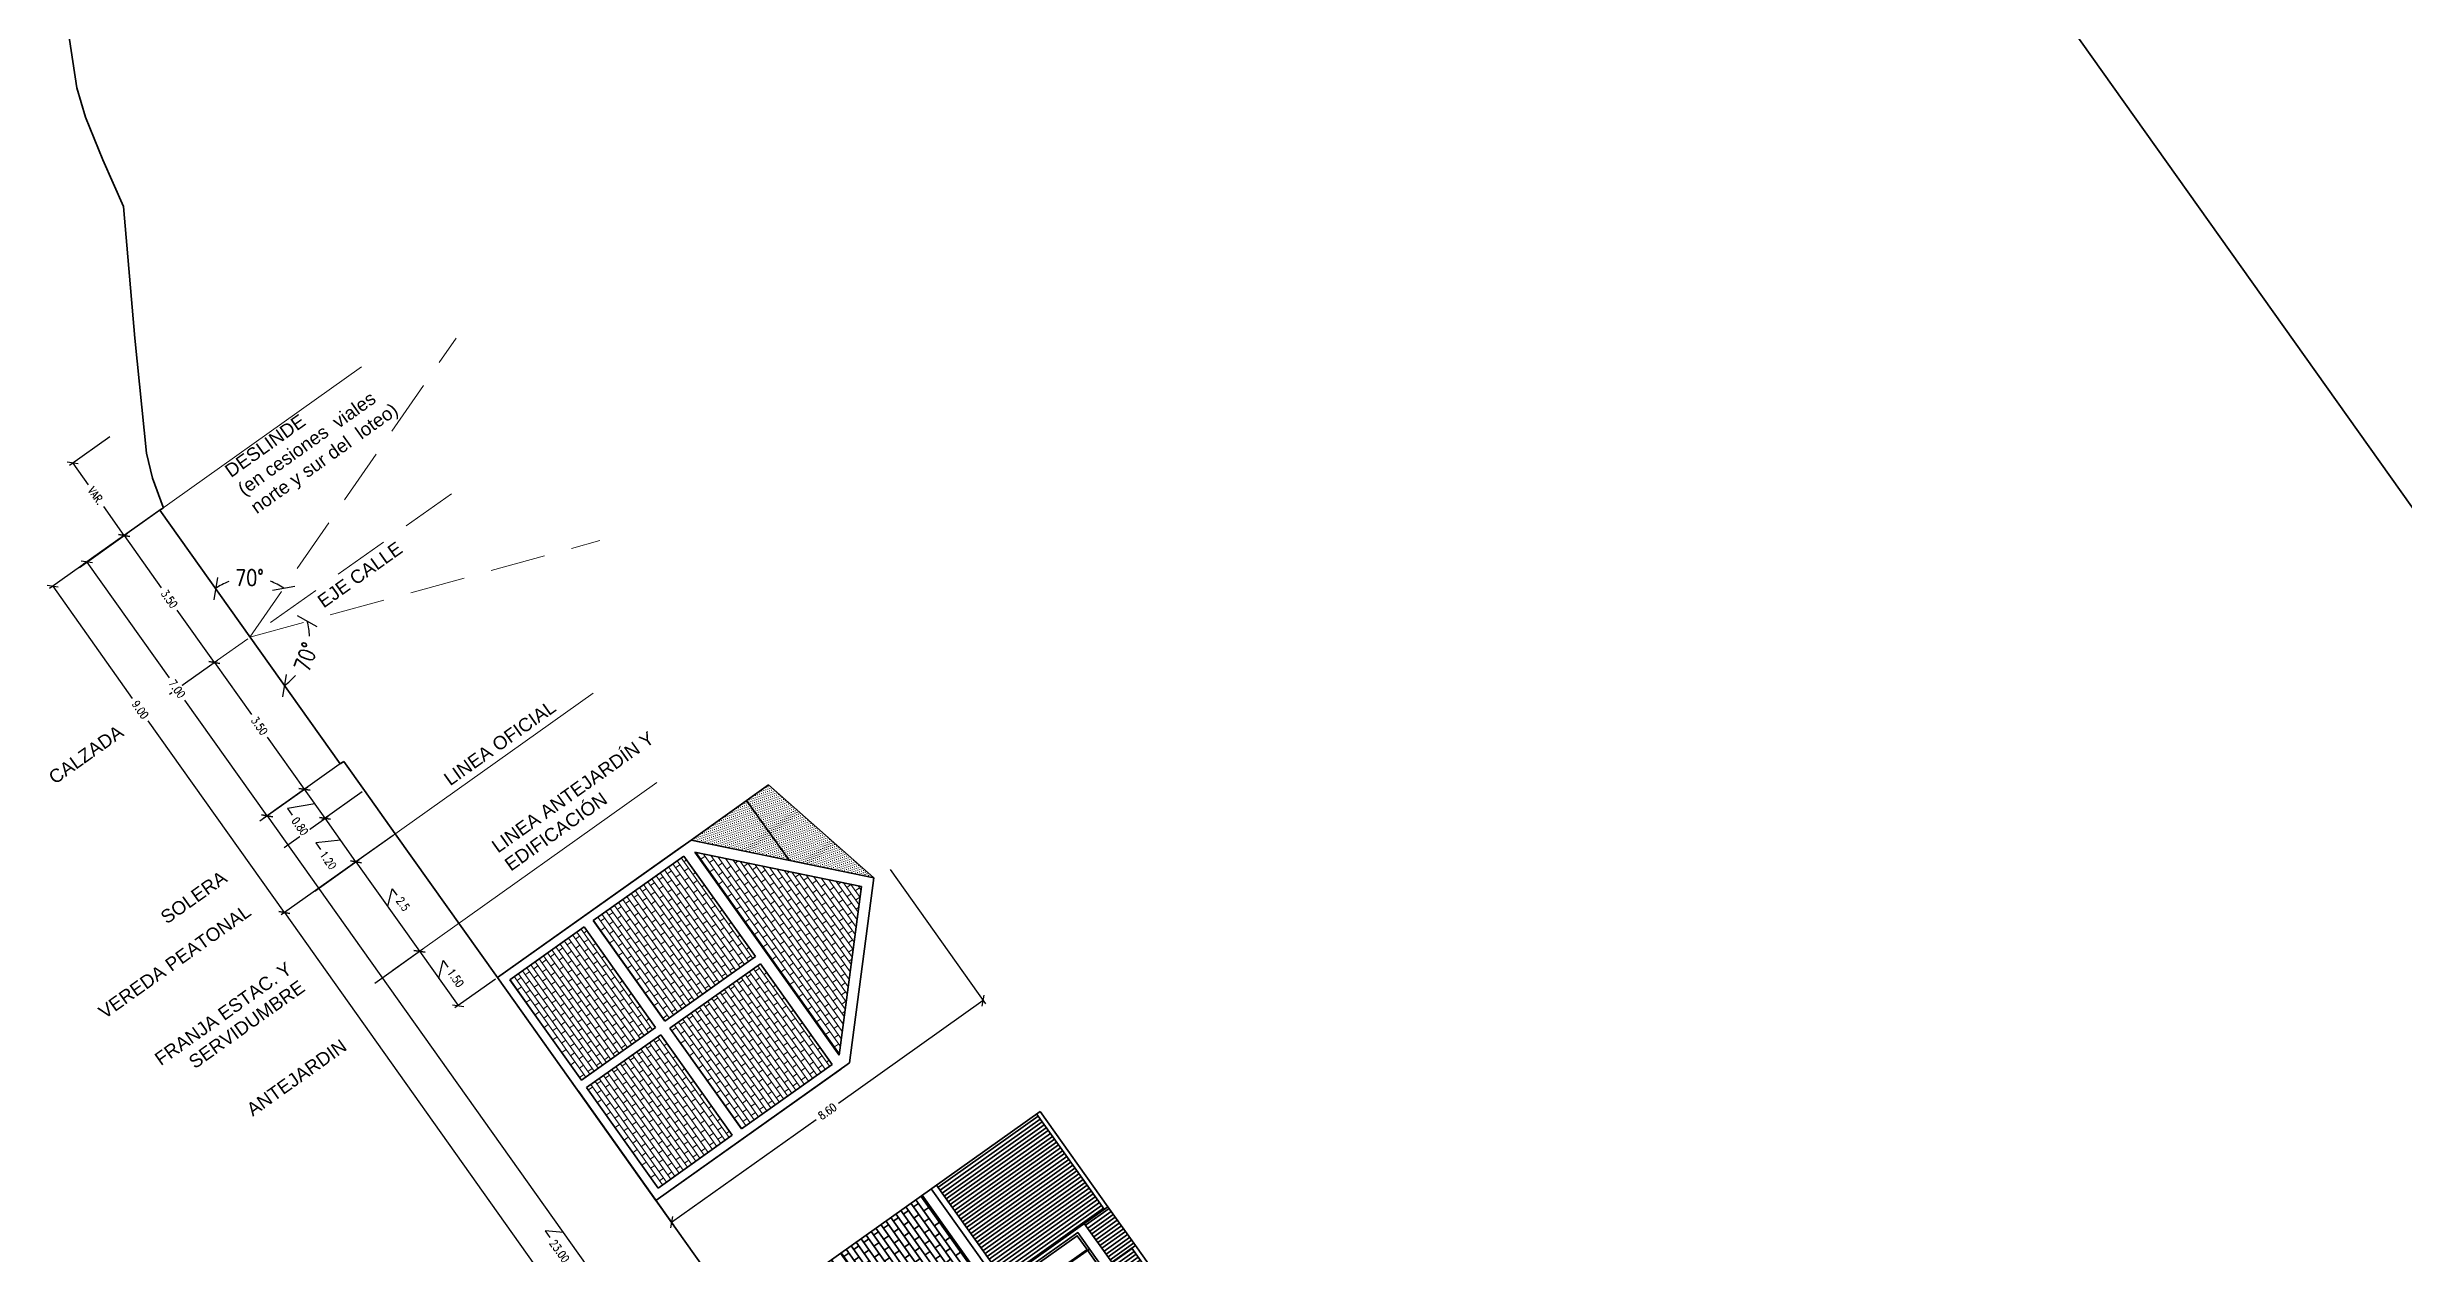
# Model space of a CAD drawing. Header units: metres. Extents: x 12 to 777, y -493 to 333.
# Drawn here: x 664.7 to 717.7, y -141.1 to -113.9 of the extents above; entities that cross this region are included whole.
import ezdxf

# ---------------------------------------------------------------- set-up
doc = ezdxf.new("R2010")
doc.units = ezdxf.units.M
doc.header["$LTSCALE"] = 5
doc.header["$MEASUREMENT"] = 0
doc.linetypes.add('HIDDEN', pattern=[0.375, 0.25, -0.125])
doc.layers.get('0').update_dxf_attribs({"color": 30})
for name, color, linetype, lineweight in [('A-ANNO-DIMS', 3, 'Continuous', 18), ('A-ANNO-TEXT', 3, 'Continuous', 18), ('A-ELEV-MBE1', 7, 'Continuous', 35), ('A-ELEV-OVHD', 3, 'HIDDEN', 18), ('A-ELEV-PATT', 8, 'Continuous', 18), ('A-SECT-MCUT', 7, 'Continuous', 35), ('G-ANNO-SYMB', 3, 'Continuous', 18), ('U-BLDG-TYPE', 7, 'Continuous', 35)]:
    doc.layers.add(name, color=color, linetype=linetype, lineweight=lineweight)
doc.styles.add('E-ARIAL', font='arial.ttf')
doc.styles.add('E-ROMANS', font='romans.shx', dxfattribs={"width": 0.8})
doc.dimstyles.new('E-0100_TICK_18', dxfattribs={"dimscale": 0.001, "dimtxt": 180, "dimasz": 180, "dimexe": 90, "dimexo": 60, "dimgap": 90, "dimtad": 0, "dimzin": 0, "dimdsep": 46, "dimtxsty": 'E-ROMANS', "dimblk": 'OBLIQUE', "dimcen": 90, "dimclrd": 256, "dimclre": 256, "dimclrt": 256, "dimadec": 0, "dimazin": 0, "dimtfac": 1, "dimtmove": 1, "dimatfit": 3, "dimldrblk": 'OPEN90', "dimfxl": 1, "dimtfill": 1, "dimtolj": 1, "dimtzin": 0, "dimarcsym": 0})
doc.dimstyles.new('E-0200_TICK_18', dxfattribs={"dimscale": 0.001, "dimtxt": 360, "dimasz": 360, "dimexe": 180, "dimexo": 120, "dimgap": 180, "dimtad": 0, "dimzin": 0, "dimdsep": 46, "dimtxsty": 'E-ROMANS', "dimblk": 'OBLIQUE', "dimcen": 180, "dimclrd": 256, "dimclre": 256, "dimclrt": 256, "dimadec": 0, "dimazin": 0, "dimtfac": 1, "dimtmove": 1, "dimatfit": 3, "dimldrblk": 'OPEN90', "dimfxl": 1, "dimtfill": 1, "dimtolj": 1, "dimtzin": 0, "dimarcsym": 0})

# ---------------------------------------------------------------- blocks, each defined once
blk = doc.blocks.new('_Oblique')
at = {"color": 0, "linetype": 'ByBlock', "lineweight": -2}
blk.add_line((-0.5, -0.5), (0.5, 0.5), dxfattribs=at)
blk = doc.blocks.new('*D170')
at = {"layer": 'A-ANNO-DIMS', "lineweight": -2, "transparency": 16777216}
for start, end in [(110.9055, 125.4128), (55.4128, 69.9201)]:
    blk.add_arc((669.228, -127.185), 1.337, start, end, dxfattribs=at)
at = {"layer": 'A-ANNO-DIMS', "lineweight": -2, "transparency": 16777216, "xscale": 0.36, "yscale": 0.36, "zscale": 0.36}
for p, rotation in [((668.454, -126.096), 215.4127814502142), ((669.987, -126.085), 325.4127811908091)]:
    blk.add_blockref('_Oblique', p, dxfattribs=dict(at, rotation=rotation))
at = {"layer": 'A-ANNO-DIMS', "transparency": 16777216, "insert": (669.219, -125.848), "char_height": 0.36, "attachment_point": 5, "rotation": 0.4128, "style": 'E-ROMANS', "bg_fill": 3, "box_fill_scale": 1.25, "bg_fill_color": 256, "bg_fill_true_color": 13158600, "bg_fill_transparency": 0}
blk.add_mtext('\\A1;70°', dxfattribs=at)
blk = doc.blocks.new('_Open90')
at = {"color": 0, "linetype": 'ByBlock', "lineweight": -2}
for p, q in [((0, 0), (-1, 0)), ((-0.5, 0.5), (0, 0)), ((0, 0), (-0.5, -0.5))]:
    blk.add_line(p, q, dxfattribs=at)
blk = doc.blocks.new('*D171')
at = {"layer": 'A-ANNO-DIMS', "lineweight": -2, "transparency": 16777216}
for start, end in [(0.9055, 15.4128), (305.4128, 319.9201)]:
    blk.add_arc((669.228, -127.185), 1.337, start, end, dxfattribs=at)
at = {"layer": 'A-ANNO-DIMS', "lineweight": -2, "transparency": 16777216, "xscale": 0.36, "yscale": 0.36, "zscale": 0.36}
for p, rotation in [((670.517, -126.83), 105.412781194842), ((670.003, -128.275), 215.4127813763309)]:
    blk.add_blockref('_Oblique', p, dxfattribs=dict(at, rotation=rotation))
at = {"layer": 'A-ANNO-DIMS', "transparency": 16777216, "insert": (670.488, -127.633), "char_height": 0.36, "attachment_point": 5, "rotation": 70.4128, "style": 'E-ROMANS', "bg_fill": 3, "box_fill_scale": 1.25, "bg_fill_color": 256, "bg_fill_true_color": 13158600, "bg_fill_transparency": 0}
blk.add_mtext('\\A1;70°', dxfattribs=at)
blk = doc.blocks.new('*D172')
at = {"layer": 'A-ANNO-DIMS', "lineweight": -2, "transparency": 16777216}
for p, q in [((671.752, -130.666), (670.843, -131.312)), ((671.611, -132.238), (670.916, -131.26)), ((671.264, -131.749), (670.71, -131.813)), ((670.71, -131.813), (670.814, -131.96)), ((672.447, -131.644), (671.537, -132.29))]:
    blk.add_line(p, q, dxfattribs=at)
at = {"layer": 'A-ANNO-DIMS', "lineweight": -2, "transparency": 16777216, "xscale": 0.18, "yscale": 0.18, "zscale": 0.18, "rotation": 125.3790985687009}
blk.add_blockref('_Oblique', (670.916, -131.26), dxfattribs=at)
at = {"layer": 'A-ANNO-DIMS', "transparency": 16777216, "insert": (670.987, -132.204), "char_height": 0.18, "attachment_point": 5, "rotation": 305.3791, "style": 'E-ROMANS', "bg_fill": 3, "box_fill_scale": 1.25, "bg_fill_color": 256, "bg_fill_true_color": 13158600, "bg_fill_transparency": 0}
blk.add_mtext('\\A1;1.20', dxfattribs=at)
at = {"layer": 'A-ANNO-DIMS', "lineweight": -2, "transparency": 16777216, "xscale": 0.18, "yscale": 0.18, "zscale": 0.18, "rotation": 305.3790985687009}
blk.add_blockref('_Oblique', (671.611, -132.238), dxfattribs=at)
blk = doc.blocks.new('*D174')
at = {"layer": 'A-ANNO-DIMS', "lineweight": -2, "transparency": 16777216}
for p, q in [((672.444, -134.676), (673.114, -134.2)), ((673.041, -134.252), (673.909, -135.474)), ((673.475, -134.863), (673.574, -134.462)), ((673.574, -134.462), (673.678, -134.609)), ((674.748, -134.879), (673.836, -135.527))]:
    blk.add_line(p, q, dxfattribs=at)
at = {"layer": 'A-ANNO-DIMS', "lineweight": -2, "transparency": 16777216, "xscale": 0.18, "yscale": 0.18, "zscale": 0.18, "rotation": 125.3790985687009}
blk.add_blockref('_Oblique', (673.041, -134.252), dxfattribs=at)
at = {"layer": 'A-ANNO-DIMS', "transparency": 16777216, "insert": (673.852, -134.852), "char_height": 0.18, "attachment_point": 5, "rotation": 305.3791, "style": 'E-ROMANS', "bg_fill": 3, "box_fill_scale": 1.25, "bg_fill_color": 256, "bg_fill_true_color": 13158600, "bg_fill_transparency": 0}
blk.add_mtext('\\A1;1.50', dxfattribs=at)
at = {"layer": 'A-ANNO-DIMS', "lineweight": -2, "transparency": 16777216, "xscale": 0.18, "yscale": 0.18, "zscale": 0.18, "rotation": 305.3790985687009}
blk.add_blockref('_Oblique', (673.909, -135.474), dxfattribs=at)
blk = doc.blocks.new('*D173')
at = {"layer": 'A-ANNO-DIMS', "lineweight": -2, "transparency": 16777216}
for p, q in [((667.151, -124.367), (664.718, -126.095)), ((664.792, -126.043), (666.582, -128.564)), ((670.002, -133.38), (666.94, -129.069)), ((672.447, -131.644), (669.929, -133.433))]:
    blk.add_line(p, q, dxfattribs=at)
at = {"layer": 'A-ANNO-DIMS', "lineweight": -2, "transparency": 16777216, "xscale": 0.18, "yscale": 0.18, "zscale": 0.18}
for p, rotation in [((664.792, -126.043), 125.3790985687009), ((670.002, -133.38), 305.3790985687009)]:
    blk.add_blockref('_Oblique', p, dxfattribs=dict(at, rotation=rotation))
at = {"layer": 'A-ANNO-DIMS', "transparency": 16777216, "insert": (666.761, -128.817), "char_height": 0.18, "attachment_point": 5, "rotation": 305.3791, "style": 'E-ROMANS', "bg_fill": 3, "box_fill_scale": 1.25, "bg_fill_color": 256, "bg_fill_true_color": 13158600, "bg_fill_transparency": 0}
blk.add_mtext('\\A1;9.00', dxfattribs=at)
blk = doc.blocks.new('*D176')
at = {"layer": 'A-ANNO-DIMS', "lineweight": -2, "transparency": 16777216}
for p, q in [((667.421, -128.468), (668.5, -127.702)), ((668.427, -127.754), (669.261, -128.929)), ((670.453, -130.608), (669.619, -129.433)), ((669.449, -131.321), (670.527, -130.556))]:
    blk.add_line(p, q, dxfattribs=at)
at = {"layer": 'A-ANNO-DIMS', "lineweight": -2, "transparency": 16777216, "xscale": 0.18, "yscale": 0.18, "zscale": 0.18}
for p, rotation in [((668.427, -127.754), 125.3790985687009), ((670.453, -130.608), 305.3790985687009)]:
    blk.add_blockref('_Oblique', p, dxfattribs=dict(at, rotation=rotation))
at = {"layer": 'A-ANNO-DIMS', "transparency": 16777216, "insert": (669.44, -129.181), "char_height": 0.18, "attachment_point": 5, "rotation": 305.3791, "style": 'E-ROMANS', "bg_fill": 3, "box_fill_scale": 1.25, "bg_fill_color": 256, "bg_fill_true_color": 13158600, "bg_fill_transparency": 0}
blk.add_mtext('\\A1;3.50', dxfattribs=at)
blk = doc.blocks.new('*D175')
at = {"layer": 'A-ANNO-DIMS', "lineweight": -2, "transparency": 16777216}
for p, q in [((670.688, -132.896), (671.685, -132.187)), ((671.612, -132.24), (673.041, -134.252)), ((672.327, -133.246), (672.426, -132.844)), ((672.426, -132.844), (672.53, -132.991)), ((672.036, -134.966), (673.115, -134.2))]:
    blk.add_line(p, q, dxfattribs=at)
at = {"layer": 'A-ANNO-DIMS', "lineweight": -2, "transparency": 16777216, "xscale": 0.18, "yscale": 0.18, "zscale": 0.18}
for p, rotation in [((671.612, -132.24), 125.3790985687009), ((673.041, -134.252), 305.3790985687009)]:
    blk.add_blockref('_Oblique', p, dxfattribs=dict(at, rotation=rotation))
at = {"layer": 'A-ANNO-DIMS', "transparency": 16777216, "insert": (672.669, -133.188), "char_height": 0.18, "attachment_point": 5, "rotation": 305.3791, "style": 'E-ROMANS', "bg_fill": 3, "box_fill_scale": 1.25, "bg_fill_color": 256, "bg_fill_true_color": 13158600, "bg_fill_transparency": 0}
blk.add_mtext('\\A1;2.5', dxfattribs=at)
blk = doc.blocks.new('*D177')
at = {"layer": 'A-ANNO-DIMS', "lineweight": -2, "transparency": 16777216}
for p, q in [((665.393, -125.616), (666.474, -124.848)), ((666.4, -124.9), (667.234, -126.075)), ((668.427, -127.754), (667.593, -126.58)), ((667.421, -128.468), (668.5, -127.702))]:
    blk.add_line(p, q, dxfattribs=at)
at = {"layer": 'A-ANNO-DIMS', "lineweight": -2, "transparency": 16777216, "xscale": 0.18, "yscale": 0.18, "zscale": 0.18}
for p, rotation in [((666.4, -124.9), 125.3790985687009), ((668.427, -127.754), 305.3790985687009)]:
    blk.add_blockref('_Oblique', p, dxfattribs=dict(at, rotation=rotation))
at = {"layer": 'A-ANNO-DIMS', "transparency": 16777216, "insert": (667.414, -126.327), "char_height": 0.18, "attachment_point": 5, "rotation": 305.3791, "style": 'E-ROMANS', "bg_fill": 3, "box_fill_scale": 1.25, "bg_fill_color": 256, "bg_fill_true_color": 13158600, "bg_fill_transparency": 0}
blk.add_mtext('\\A1;3.50', dxfattribs=at)
blk = doc.blocks.new('*D178')
at = {"layer": 'A-ANNO-DIMS', "lineweight": -2, "transparency": 16777216}
for p, q in [((666.074, -122.679), (665.169, -123.322)), ((665.242, -123.27), (665.589, -123.757)), ((666.4, -124.9), (665.939, -124.251)), ((665.393, -125.616), (666.474, -124.848))]:
    blk.add_line(p, q, dxfattribs=at)
at = {"layer": 'A-ANNO-DIMS', "lineweight": -2, "transparency": 16777216, "xscale": 0.18, "yscale": 0.18, "zscale": 0.18}
for p, rotation in [((665.242, -123.27), 125.3790985687009), ((666.4, -124.9), 305.3790985687009)]:
    blk.add_blockref('_Oblique', p, dxfattribs=dict(at, rotation=rotation))
at = {"layer": 'A-ANNO-DIMS', "transparency": 16777216, "insert": (665.764, -124.004), "char_height": 0.18, "attachment_point": 5, "rotation": 305.3791, "style": 'E-ROMANS', "bg_fill": 3, "box_fill_scale": 1.25, "bg_fill_color": 256, "bg_fill_true_color": 13158600, "bg_fill_transparency": 0}
blk.add_mtext('\\A1;VAR.', dxfattribs=at)
blk = doc.blocks.new('*D179')
at = {"layer": 'A-ANNO-DIMS', "lineweight": -2, "transparency": 16777216}
for p, q in [((667.232, -124.308), (665.487, -125.548)), ((665.56, -125.496), (667.408, -128.098)), ((669.613, -131.203), (667.766, -128.603)), ((671.288, -130.013), (669.539, -131.255))]:
    blk.add_line(p, q, dxfattribs=at)
at = {"layer": 'A-ANNO-DIMS', "lineweight": -2, "transparency": 16777216, "xscale": 0.18, "yscale": 0.18, "zscale": 0.18}
for p, rotation in [((665.56, -125.496), 125.3790985687009), ((669.613, -131.203), 305.3790985687009)]:
    blk.add_blockref('_Oblique', p, dxfattribs=dict(at, rotation=rotation))
at = {"layer": 'A-ANNO-DIMS', "transparency": 16777216, "insert": (667.587, -128.351), "char_height": 0.18, "attachment_point": 5, "rotation": 305.3791, "style": 'E-ROMANS', "bg_fill": 3, "box_fill_scale": 1.25, "bg_fill_color": 256, "bg_fill_true_color": 13158600, "bg_fill_transparency": 0}
blk.add_mtext('\\A1;7.00', dxfattribs=at)
blk = doc.blocks.new('*D180')
at = {"layer": 'A-ANNO-DIMS', "lineweight": -2, "transparency": 16777216}
for p, q in [((669.663, -131.169), (670.527, -130.556)), ((670.917, -131.261), (670.453, -130.608)), ((669.994, -131.916), (670.99, -131.209)), ((670.685, -130.934), (670.07, -131.041)), ((670.07, -131.041), (670.174, -131.187))]:
    blk.add_line(p, q, dxfattribs=at)
at = {"layer": 'A-ANNO-DIMS', "lineweight": -2, "transparency": 16777216, "xscale": 0.18, "yscale": 0.18, "zscale": 0.18, "rotation": 125.3790985687009}
blk.add_blockref('_Oblique', (670.453, -130.608), dxfattribs=at)
at = {"layer": 'A-ANNO-DIMS', "transparency": 16777216, "insert": (670.353, -131.44), "char_height": 0.18, "attachment_point": 5, "rotation": 305.3791, "style": 'E-ROMANS', "bg_fill": 3, "box_fill_scale": 1.25, "bg_fill_color": 256, "bg_fill_true_color": 13158600, "bg_fill_transparency": 0}
blk.add_mtext('\\A1;0.80', dxfattribs=at)
at = {"layer": 'A-ANNO-DIMS', "lineweight": -2, "transparency": 16777216, "xscale": 0.18, "yscale": 0.18, "zscale": 0.18, "rotation": 305.3790985687009}
blk.add_blockref('_Oblique', (670.917, -131.261), dxfattribs=at)
blk = doc.blocks.new('*D193')
at = {"layer": 'A-ANNO-DIMS', "lineweight": -2, "transparency": 16777216}
for p, q in [((669.992, -130.935), (669.541, -131.257)), ((669.614, -131.205), (682.942, -149.951)), ((676.278, -140.578), (675.866, -140.539)), ((675.866, -140.539), (675.971, -140.686)), ((683.321, -149.682), (682.869, -150.003))]:
    blk.add_line(p, q, dxfattribs=at)
at = {"layer": 'A-ANNO-DIMS', "lineweight": -2, "transparency": 16777216, "xscale": 0.18, "yscale": 0.18, "zscale": 0.18}
for p, rotation in [((669.614, -131.205), 125.4127811874746), ((682.942, -149.951), 305.4127811874746)]:
    blk.add_blockref('_Oblique', p, dxfattribs=dict(at, rotation=rotation))
at = {"layer": 'A-ANNO-DIMS', "transparency": 16777216, "insert": (676.19, -140.994), "char_height": 0.18, "attachment_point": 5, "rotation": 305.4128, "style": 'E-ROMANS', "bg_fill": 3, "box_fill_scale": 1.25, "bg_fill_color": 256, "bg_fill_true_color": 13158600, "bg_fill_transparency": 0}
blk.add_mtext('\\A1;23.00', dxfattribs=at)
blk = doc.blocks.new('*D201')
at = {"layer": 'A-ANNO-DIMS', "lineweight": -2, "transparency": 16777216}
for p, q in [((672.447, -131.644), (669.929, -133.433)), ((670.002, -133.38), (682.162, -150.505)), ((676.082, -141.943), (675.635, -141.929)), ((675.635, -141.929), (675.739, -142.076)), ((682.686, -150.133), (682.089, -150.557))]:
    blk.add_line(p, q, dxfattribs=at)
at = {"layer": 'A-ANNO-DIMS', "lineweight": -2, "transparency": 16777216, "xscale": 0.18, "yscale": 0.18, "zscale": 0.18}
for p, rotation in [((670.002, -133.38), 125.3790985687009), ((682.162, -150.505), 305.3790985687009)]:
    blk.add_blockref('_Oblique', p, dxfattribs=dict(at, rotation=rotation))
at = {"layer": 'A-ANNO-DIMS', "transparency": 16777216, "insert": (676.276, -142.831), "char_height": 0.18, "attachment_point": 5, "rotation": 305.3791, "style": 'E-ROMANS', "bg_fill": 3, "box_fill_scale": 1.25, "bg_fill_color": 256, "bg_fill_true_color": 13158600, "bg_fill_transparency": 0}
blk.add_mtext('\\A1;21.00 (PASAJE)', dxfattribs=at)
blk = doc.blocks.new('P')
h = blk.add_hatch()
h.set_pattern_fill('ANGLE', color=256, style=0)
h.set_pattern_definition([(0, (170.91, -301.839), (0, 6.985), [5.08, -1.905]), (90, (170.91, -301.839), (-6.985, 4e-16), [5.08, -1.905])])
h.paths.add_polyline_path([(173.77, -298.764), (171.63, -298.764), (170.91, -301.839)])
at = {"layer": 'A-ELEV-PATT'}
h = blk.add_hatch(dxfattribs=at)
h.set_pattern_fill('DOTS', color=8, scale=0.03, angle=16.6449, style=0)
h.set_pattern_definition([(16.6449, (170.910177, -301.839314), (0.00917307, 0.05245027), [0, -0.047625])])
h.paths.add_polyline_path([(170.91, -301.839), (173.77, -298.764), (171.63, -298.764)])
h = blk.add_hatch(dxfattribs=at)
h.set_pattern_fill('AR-BRSTD', color=8, scale=0.0017, angle=16.6449, style=0)
h.set_pattern_definition([(269.99686, (228.6321, -181.905), (-0.11516106, 6.3e-06), []), (179.99686, (228.6321, -181.905), (-0.1151516, 0.1727263), [0.11516106, -0.11516106])])
h.paths.add_polyline_path([(174.11, -301.939), (174.11, -304.714), (176.61, -304.714), (176.61, -301.939)])
h.paths.add_polyline_path([(174.11, -298.964), (174.11, -301.739), (176.61, -301.739), (176.61, -298.964)])
h.paths.add_polyline_path([(176.862, -298.964), (176.862, -301.739), (178.91, -301.739), (178.91, -298.964)])
h.paths.add_polyline_path([(176.862, -301.939), (176.862, -304.714), (178.91, -304.714), (178.91, -301.939)])
h.paths.add_polyline_path([(173.858, -299.04), (171.254, -301.839), (173.858, -304.639)])
at = {"layer": 'A-SECT-MCUT'}
for p, q in [((170.91, -301.839), (173.77, -298.764)), ((171.63, -298.764), (170.91, -301.839)), ((173.77, -298.764), (171.63, -298.764)), ((173.77, -298.764), (179.11, -298.764)), ((174.01, -298.764), (179.11, -298.764)), ((179.11, -298.764), (179.11, -304.914)), ((179.11, -298.764), (179.11, -304.914)), ((171.254, -301.839), (173.858, -299.04)), ((173.858, -299.04), (173.858, -304.639)), ((174.11, -298.964), (176.61, -298.964)), ((174.11, -298.964), (174.11, -301.739)), ((176.61, -298.964), (176.61, -301.739)), ((176.862, -298.964), (178.91, -298.964)), ((176.862, -298.964), (176.862, -301.739)), ((178.91, -298.964), (178.91, -301.739)), ((173.77, -304.914), (170.91, -301.839)), ((173.858, -304.639), (171.254, -301.839)), ((174.11, -301.939), (174.11, -304.714)), ((176.61, -301.939), (176.61, -304.714)), ((176.862, -301.939), (176.862, -304.714)), ((178.91, -301.939), (178.91, -304.714)), ((176.61, -304.714), (174.11, -304.714)), ((178.91, -304.714), (176.862, -304.714)), ((179.11, -304.914), (173.77, -304.914)), ((179.11, -304.914), (174.01, -304.914))]:
    blk.add_line(p, q, dxfattribs=at)
for points in [[(176.61, -301.739), (174.11, -301.739)], [(176.61, -301.939), (174.11, -301.939)], [(178.91, -301.739), (176.862, -301.739)], [(178.91, -301.939), (176.862, -301.939)]]:
    blk.add_lwpolyline(points, dxfattribs=at)
blk = doc.blocks.new('elev front casa esquina')
h = blk.add_hatch()
h.set_pattern_fill('LINE', color=256, scale=0.025, angle=196.6165, style=0)
h.set_pattern_definition([(90, (-34.96229, -7e-12), (-0.079375, -4e-15), [])])
h.paths.add_polyline_path([(-2.12, 8.102), (-4.75, 8.102), (-4.75, 5.34), (-2.12, 5.34)])
h.paths.add_polyline_path([(-0.1, 8.102), (-1.05, 8.102), (-1.05, 5.34), (-0.1, 5.34)])
h.paths.add_polyline_path([(-1.05, 8.2), (-2.12, 8.2), (-2.12, 7.552), (-1.05, 7.552)])
h = blk.add_hatch()
h.set_pattern_fill('AR-BRSTD', color=256, scale=0.002029, style=0)
h.set_pattern_definition([(360, (0, 0), (1e-10, 0.137426), []), (90, (0, 0), (-0.2061134, 0.137426), [0.137426, -0.137426])])
h.paths.add_polyline_path([(-2.933, 0.2), (-0.1, 0.2), (-0.1, 2.447), (-1.124, 2.447), (-1.124, 1.026), (-2.03, 1.026), (-2.03, 2.447), (-2.933, 2.447)])
h.paths.add_polyline_path([(-3.839, 2.447), (-4.75, 2.447), (-4.75, 0.2), (-3.839, 0.2)])
h.paths.add_polyline_path([(-1.132, 4.95), (-1.132, 3.529), (-2.038, 3.529), (-2.038, 4.95), (-4.75, 4.95), (-4.75, 2.697), (-0.1, 2.697), (-0.1, 4.95)])
for p, q in [((-1.05, 8.2), (-2.12, 8.2)), ((-1.605, 5.966), (-1.605, 7.263)), ((-1.585, 7.312), (-1.585, 5.891)), ((-2.038, 6.092), (-2.038, 4.95)), ((-1.132, 6.09), (-1.132, 4.95)), ((-1.605, 3.605), (-1.605, 4.901)), ((-1.585, 4.95), (-1.585, 3.529)), ((-0.1, 2.697), (-4.75, 2.697)), ((-3.839, 2.447), (-4.75, 2.447)), ((-2.933, 2.6), (-3.839, 2.6)), ((-3.839, 2.6), (-3.839, 0.202)), ((-3.839, 2.447), (-2.933, 2.447)), ((-2.933, 2.247), (-3.839, 2.247)), ((-2.979, 2.222), (-3.793, 1.242)), ((-2.933, 0.202), (-2.933, 2.6)), ((-2.03, 2.447), (-2.933, 2.447)), ((-1.597, 1.101), (-1.597, 2.398)), ((-1.577, 2.447), (-1.577, 1.026)), ((-1.124, 2.447), (-0.1, 2.447)), ((-3.793, 1.242), (-2.979, 0.202))]:
    blk.add_line(p, q)
for points in [[(-4.75, 8.2), (-2.12, 8.2)], [(-4.75, 0), (-4.75, 8.2)], [(-4.75, 8.102), (-2.12, 8.102)], [(-2.12, 5.2), (-2.12, 8.2)], [(-1.05, 5.2), (-1.05, 8.2)], [(-1.05, 8.2), (-0.1, 8.2)], [(-1.05, 8.102), (-0.1, 8.102)], [(-0.1, 0), (-0.1, 8.2)], [(-2.12, 7.552), (-1.05, 7.552)], [(-1.605, 5.966), (-1.987, 5.966), (-1.987, 7.263), (-1.605, 7.263)], [(-1.585, 7.263), (-1.183, 7.263), (-1.183, 5.966), (-1.585, 5.966)], [(-4.75, 5.34), (-2.12, 5.34)], [(-1.05, 5.34), (-0.1, 5.34)], [(-4.75, 5.2), (-2.038, 5.2)], [(-4.75, 4.95), (-0.1, 4.95)], [(-1.605, 3.605), (-1.987, 3.605), (-1.987, 4.901), (-1.605, 4.901)], [(-1.585, 4.901), (-1.183, 4.901), (-1.183, 3.605), (-1.585, 3.605)], [(-1.132, 5.2), (-0.1, 5.2)], [(-1.597, 1.101), (-1.979, 1.101), (-1.979, 2.398), (-1.597, 2.398)], [(-1.577, 2.398), (-1.175, 2.398), (-1.175, 1.101), (-1.577, 1.101)], [(-0.1, 0.2), (-4.75, 0.2)]]:
    blk.add_lwpolyline(points)
for points in [[(-1.132, 7.312), (-2.038, 7.312), (-2.038, 5.891), (-1.132, 5.891)], [(-1.132, 4.95), (-2.038, 4.95), (-2.038, 3.529), (-1.132, 3.529)], [(-2.979, 2.222), (-3.793, 2.222), (-3.793, 0.202), (-2.979, 0.202)], [(-1.124, 2.447), (-2.03, 2.447), (-2.03, 1.026), (-1.124, 1.026)]]:
    blk.add_lwpolyline(points, close=True)
blk = doc.blocks.new('*D461')
at = {"layer": 'A-ANNO-DIMS', "lineweight": -2, "transparency": 16777216}
for p, q in [((683.624, -132.415), (685.771, -135.435)), ((685.719, -135.362), (682.467, -137.674)), ((676.615, -137.398), (678.762, -140.418)), ((678.71, -140.345), (681.963, -138.033))]:
    blk.add_line(p, q, dxfattribs=at)
at = {"layer": 'A-ANNO-DIMS', "lineweight": -2, "transparency": 16777216, "xscale": 0.18, "yscale": 0.18, "zscale": 0.18}
for p, rotation in [((685.719, -135.362), 35.41278118751706), ((678.71, -140.345), 215.412781187517)]:
    blk.add_blockref('_Oblique', p, dxfattribs=dict(at, rotation=rotation))
at = {"layer": 'A-ANNO-DIMS', "transparency": 16777216, "insert": (682.215, -137.853), "char_height": 0.18, "attachment_point": 5, "rotation": 35.4128, "style": 'E-ROMANS', "bg_fill": 3, "box_fill_scale": 1.25, "bg_fill_color": 256, "bg_fill_true_color": 13158600, "bg_fill_transparency": 0}
blk.add_mtext('\\A1;8.60', dxfattribs=at)

msp = doc.modelspace()

# ---------------------------------------------------------------- linework, layer by layer
at = {"layer": 'A-ELEV-MBE1'}
msp.add_lwpolyline([(672.497, -131.61), (674.797, -134.844), (674.797, -134.844), (674.797, -134.844), (674.797, -134.844), (674.797, -134.844)], dxfattribs=at)
at = {"layer": 'A-ELEV-OVHD'}
for p, q in [((669.228, -127.185), (673.863, -120.464)), ((673.762, -123.961), (668.495, -127.707))]:
    msp.add_line(p, q, dxfattribs=at)
at = {"layer": 'A-SECT-MCUT', "color": 6}
for p, q in [((667.282, -124.275), (667.2, -124.333)), ((672.497, -131.61), (671.801, -130.632))]:
    msp.add_line(p, q, dxfattribs=at)
at = {"layer": 'A-SECT-MCUT'}
msp.add_line((674.796, -134.844), (712.502, -187.878), dxfattribs=at)

# ---------------------------------------------------------------- texts
at = {"layer": 'A-ANNO-TEXT', "char_height": 0.3, "width": 4.67313, "attachment_point": 6, "rotation": 35.4128, "style": 'E-ARIAL'}
for s, insert in [('\\pt4;CALZADA', (666.328, -129.269)), ('\\pt4;VEREDA PEATONAL', (669.196, -133.303)), ('\\pt4;ANTEJARDIN', (671.349, -136.331))]:
    msp.add_mtext(s, dxfattribs=dict(at, insert=insert))

# ---------------------------------------------------------------- next in the draw order: dimensions: what is measured, and where the dimension line sits
at = {"layer": 'A-ANNO-DIMS'}
dim = msp.add_angular_dim_2l(base=(669.489, -125.874), line1=((669.228, -127.185, -791.211), (673.863, -120.464, -791.211)), line2=((671.401, -130.241, -791.211), (667.635, -124.944, -791.211)), dimstyle='E-0200_TICK_18', dxfattribs=at)
dim.commit()
dim.dimension.update_dxf_attribs({"geometry": '*D170', "text_midpoint": (669.219, -125.848, -791.211)})
dim = msp.add_linear_dim(base=(673.909, -135.474), p1=(672.395, -134.711), p2=(674.797, -134.844), angle=305.3791, dimstyle='E-0100_TICK_18', dxfattribs=at)
dim.commit()
dim.dimension.update_dxf_attribs({"geometry": '*D174', "text_midpoint": (673.73, -134.682), "dimtype": 160})

# ---------------------------------------------------------------- next in the draw order: linework, layer by layer
at = {"layer": 'A-ELEV-OVHD'}
msp.add_line((669.228, -127.185), (677.099, -125.015), dxfattribs=at)
at = {"layer": 'A-SECT-MCUT', "color": 6}
msp.add_line((671.256, -130.038), (667.2, -124.333), dxfattribs=at)

# ---------------------------------------------------------------- next in the draw order: dimensions: what is measured, and where the dimension line sits
at = {"layer": 'A-ANNO-DIMS'}
dim = msp.add_angular_dim_2l(base=(670.371, -127.879), line1=((669.228, -127.185, -791.211), (677.099, -125.015, -791.211)), line2=((667.635, -124.944, -791.211), (671.401, -130.241, -791.211)), dimstyle='E-0200_TICK_18', dxfattribs=at)
dim.commit()
dim.dimension.update_dxf_attribs({"geometry": '*D171', "text_midpoint": (670.488, -127.633, -791.211)})

# ---------------------------------------------------------------- next in the draw order: linework, layer by layer
at = {"layer": 'A-SECT-MCUT', "color": 6}
msp.add_line((671.338, -129.98), (671.256, -130.038), dxfattribs=at)
at = {"layer": 'G-ANNO-SYMB'}
msp.add_line((676.95, -128.444), (671.682, -132.189), dxfattribs=at)

# ---------------------------------------------------------------- next in the draw order: texts
at = {"layer": 'A-ANNO-TEXT', "char_height": 0.3, "width": 4.67313, "attachment_point": 4, "rotation": 35.4128, "style": 'E-ARIAL'}
for s, insert in [('\\pt4;EJE CALLE', (670.8, -126.423)), ('\\pt4;LINEA OFICIAL', (673.644, -130.422)), ('\\pt4;LINEA ANTEJARDÍN Y EDIFICACIÓN', (674.864, -132.138))]:
    msp.add_mtext(s, dxfattribs=dict(at, insert=insert))

# ---------------------------------------------------------------- next in the draw order: dimensions: what is measured, and where the dimension line sits
at = {"layer": 'A-ANNO-DIMS'}
dim = msp.add_linear_dim(base=(670.916, -131.26), p1=(672.496, -131.609), p2=(671.801, -130.631), angle=125.3791, dimstyle='E-0100_TICK_18', dxfattribs=at)
dim.commit()
dim.dimension.update_dxf_attribs({"geometry": '*D172', "text_midpoint": (670.866, -132.034), "dimtype": 160})

# ---------------------------------------------------------------- next in the draw order: linework, layer by layer
at = {"layer": 'A-ELEV-MBE1'}
msp.add_line((671.801, -130.632), (671.338, -129.98), dxfattribs=at)

# ---------------------------------------------------------------- next in the draw order: dimensions: what is measured, and where the dimension line sits
at = {"layer": 'A-ANNO-DIMS'}
dim = msp.add_linear_dim(base=(664.792, -126.043), p1=(672.496, -131.609), p2=(667.2, -124.333), angle=125.3791, text='9.00', dimstyle='E-0100_TICK_18', dxfattribs=at)
dim.commit()
dim.dimension.update_dxf_attribs({"geometry": '*D173', "text_midpoint": (666.761, -128.817), "dimtype": 160})

# ---------------------------------------------------------------- next in the draw order: texts
at = {"layer": 'A-ANNO-TEXT', "insert": (668.656, -132.546), "char_height": 0.3, "width": 4.67313, "attachment_point": 6, "rotation": 35.4128, "style": 'E-ARIAL'}
msp.add_mtext('SOLERA', dxfattribs=at)

# ---------------------------------------------------------------- next in the draw order: dimensions: what is measured, and where the dimension line sits
at = {"layer": 'A-ANNO-DIMS', "color": 3}
dim = msp.add_linear_dim(base=(668.427, -127.754), p1=(669.401, -131.355), p2=(667.372, -128.503), angle=125.3791, dimstyle='E-0100_TICK_18', dxfattribs=at)
dim.commit()
dim.dimension.update_dxf_attribs({"geometry": '*D176', "text_midpoint": (669.44, -129.181), "dimtype": 160})
at = {"layer": 'A-ANNO-DIMS'}
dim = msp.add_linear_dim(base=(673.041, -134.252), p1=(670.639, -132.931), p2=(671.987, -135.001, 791.211), angle=305.3791, text='2.5', dimstyle='E-0100_TICK_18', dxfattribs=at)
dim.commit()
dim.dimension.update_dxf_attribs({"geometry": '*D175', "text_midpoint": (672.582, -133.065), "dimtype": 160})

# ---------------------------------------------------------------- next in the draw order: linework, layer by layer
at = {"layer": 'G-ANNO-SYMB'}
msp.add_line((678.38, -130.456), (673.112, -134.201), dxfattribs=at)

# ---------------------------------------------------------------- next in the draw order: texts
at = {"layer": 'A-ANNO-TEXT', "insert": (670.262, -134.802), "char_height": 0.3, "width": 4.67313, "attachment_point": 6, "rotation": 35.4128, "style": 'E-ARIAL'}
msp.add_mtext('\\pt4;FRANJA ESTAC. Y SERVIDUMBRE', dxfattribs=at)

# ---------------------------------------------------------------- next in the draw order: dimensions: what is measured, and where the dimension line sits
at = {"layer": 'A-ANNO-DIMS', "color": 3}
dim = msp.add_linear_dim(base=(666.4, -124.9), p1=(667.372, -128.503), p2=(665.344, -125.65), angle=125.3791, dimstyle='E-0100_TICK_18', dxfattribs=at)
dim.commit()
dim.dimension.update_dxf_attribs({"geometry": '*D177', "text_midpoint": (667.414, -126.327), "dimtype": 160})

# ---------------------------------------------------------------- next in the draw order: dimensions: what is measured, and where the dimension line sits
dim = msp.add_linear_dim(base=(665.242, -123.27), p1=(665.344, -125.65), p2=(666.123, -122.645), angle=125.3791, text='VAR.', dimstyle='E-0100_TICK_18', dxfattribs=at)
dim.commit()
dim.dimension.update_dxf_attribs({"geometry": '*D178', "text_midpoint": (665.764, -124.004), "dimtype": 160})

# ---------------------------------------------------------------- next in the draw order: dimensions: what is measured, and where the dimension line sits
at = {"layer": 'A-ANNO-DIMS'}
dim = msp.add_linear_dim(base=(665.56, -125.496), p1=(671.337, -129.978), p2=(667.281, -124.274), angle=125.3791, text='7.00', dimstyle='E-0100_TICK_18', dxfattribs=at)
dim.commit()
dim.dimension.update_dxf_attribs({"geometry": '*D179', "text_midpoint": (667.587, -128.351), "dimtype": 160})

# ---------------------------------------------------------------- next in the draw order: linework, layer by layer
at = {"layer": 'A-SECT-MCUT'}
msp.add_lwpolyline([(664.773, -111.118), (665.336, -114.83), (665.528, -115.489), (665.917, -116.451), (666.38, -117.497), (666.64, -120.464), (666.899, -123.045), (667.039, -123.61), (667.273, -124.262)], dxfattribs=at)
at = {"layer": 'G-ANNO-SYMB'}
msp.add_line((671.734, -121.109), (666.467, -124.854), dxfattribs=at)

# ---------------------------------------------------------------- next in the draw order: texts
at = {"layer": 'A-ANNO-TEXT', "insert": (669.03, -123.932), "char_height": 0.3, "width": 4.67313, "attachment_point": 4, "rotation": 35.4128, "style": 'E-ARIAL'}
msp.add_mtext('\\pt4;DESLINDE \\P(en cesiones  viales norte y sur del  loteo)', dxfattribs=at)

# ---------------------------------------------------------------- next in the draw order: dimensions: what is measured, and where the dimension line sits
at = {"layer": 'A-ANNO-DIMS', "color": 3}
dim = msp.add_linear_dim(base=(670.453, -130.608), p1=(669.945, -131.951), p2=(669.614, -131.204), angle=125.3791, dimstyle='E-0100_TICK_18', dxfattribs=at)
dim.commit()
dim.dimension.update_dxf_attribs({"geometry": '*D180', "text_midpoint": (670.226, -131.261), "dimtype": 160})

# ---------------------------------------------------------------- next in the draw order: dimensions: what is measured, and where the dimension line sits
dim = msp.add_linear_dim(base=(682.942, -149.951), p1=(670.041, -130.901), p2=(683.37, -149.647), angle=305.4128, dimstyle='E-0100_TICK_18', dxfattribs=at)
dim.commit()
dim.dimension.update_dxf_attribs({"geometry": '*D193', "text_midpoint": (676.023, -140.759), "dimtype": 160})

# ---------------------------------------------------------------- next in the draw order: dimensions: what is measured, and where the dimension line sits
dim = msp.add_linear_dim(base=(682.162, -150.505), p1=(672.496, -131.609), p2=(682.735, -150.099), angle=125.3791, text='21.00 (PASAJE)', dimstyle='E-0100_TICK_18', dxfattribs=at)
dim.commit()
dim.dimension.update_dxf_attribs({"geometry": '*D201', "text_midpoint": (675.791, -142.149), "dimtype": 160})

# ---------------------------------------------------------------- next in the draw order: block references
at = {"layer": 'A-ELEV-MBE1', "rotation": 305.4127811875207}
msp.add_blockref('elev front casa esquina', (683.067, -146.477), dxfattribs=at)
at = {"layer": 'U-BLDG-TYPE', "xscale": -1, "rotation": 35.41278124656754}
msp.add_blockref('P', (647.648, 212.436), dxfattribs=at)

# ---------------------------------------------------------------- next in the draw order: dimensions: what is measured, and where the dimension line sits
at = {"layer": 'A-ANNO-DIMS'}
dim = msp.add_linear_dim(base=(685.719, -135.362), p1=(676.58, -137.349), p2=(683.589, -132.366), angle=35.4128, dimstyle='E-0100_TICK_18', dxfattribs=at)
dim.commit()
dim.dimension.update_dxf_attribs({"geometry": '*D461', "text_midpoint": (682.215, -137.853)})

# ---------------------------------------------------------------- next in the draw order: linework, layer by layer
at = {"layer": 'A-SECT-MCUT'}
msp.add_line((759.932, -183.443), (673.855, -62.377), dxfattribs=at)

doc.saveas('drawing.dxf')
